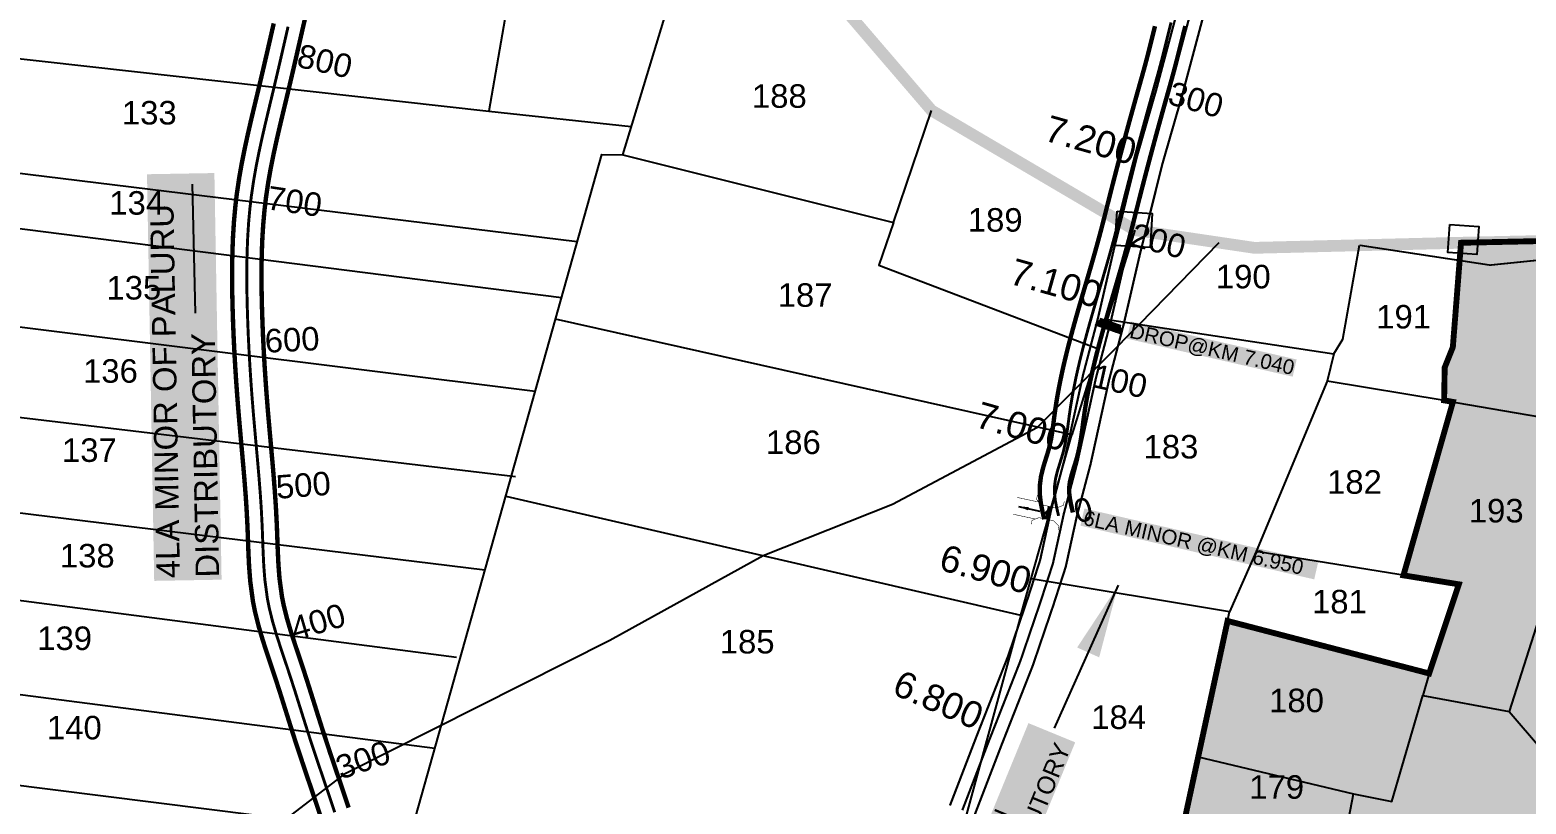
# Model space of a CAD drawing. Header units: inches. Extents: x 201585 to 225365, y 1598878 to 1613111.
# Drawn here: x 204221 to 205240, y 1603883 to 1604409 of the extents above; entities that cross this region are included whole.
import ezdxf
from ezdxf.enums import TextEntityAlignment as Align

# ---------------------------------------------------------------- set-up
doc = ezdxf.new("R2010")
doc.units = ezdxf.units.IN
doc.header["$LTSCALE"] = 15
doc.header["$MEASUREMENT"] = 0
doc.linetypes.add('DASHED2', pattern=[0.375, 0.25, -0.125])
doc.linetypes.add('HIDDEN2', pattern=[0.1875, 0.125, -0.0625])
for name, color, linetype in [('CANAL1', 7, 'Continuous'), ('CHANAGE', 1, 'Continuous'), ('CSMark', 72, 'Continuous'), ('PAPER SIZE', 5, 'Continuous'), ('PLOTS', 7, 'Continuous'), ('PLOTS NO', 7, 'Continuous'), ('RE REMARKS', 7, 'Continuous'), ('ROADS', 1, 'Continuous'), ('STREAMS', 4, 'Continuous'), ('STRUCTURE', 5, 'Continuous'), ('text2', 7, 'Continuous'), ('VILLAGE BOUNDARY STONES', 1, 'Continuous'), ('VILLAGE BOUNDRY', 5, 'Continuous'), ('WUA13', 3, 'Continuous')]:
    doc.layers.add(name, color=color, linetype=linetype)
doc.styles.get("Standard").update_dxf_attribs({"font": 'arial.ttf'})
doc.dimstyles.get("Standard").update_dxf_attribs({"dimtxt": 0.18, "dimasz": 0.18, "dimexe": 0.18, "dimexo": 0.0625, "dimgap": 0.09, "dimtad": 0, "dimtih": 1, "dimtoh": 1, "dimdec": 4, "dimzin": 0, "dimdsep": 46, "dimtxsty": 'Standard', "dimcen": 0.09, "dimadec": 0, "dimazin": 0, "dimtfac": 1, "dimtdec": 4, "dimtofl": 0, "dimtmove": 0, "dimatfit": 3, "dimfxl": 1, "dimtolj": 1, "dimtzin": 0, "dimarcsym": 0})

# ---------------------------------------------------------------- blocks, each defined once
blk = doc.blocks.new('DROP')
h = blk.add_hatch()
h.set_pattern_fill('ANSI31', color=1, scale=10, angle=45)
h.set_pattern_definition([(90, (-324.4106834783561, -25.76868160369899), (-1.25, 0), [])])
h.paths.add_polyline_path([(-9.851358085657807, -4.339867194039471), (-13.79075268379233, 4.092655639052694), (13.79075268379233, 4.092655639052694), (10.24151515825361, -4.339867194039471)])
at = {"layer": 'STRUCTURE', "color": 5, "const_width": 0.4899999999999998}
blk.add_lwpolyline([(-9.851358085657807, -4.339867194039471), (-13.79075268379233, 4.092655639052694), (13.79075268379233, 4.092655639052694), (10.24151515825361, -4.339867194039471), (-9.851358085657807, -4.339867194039471)], dxfattribs=at)
at = {"layer": 'STRUCTURE', "color": 5}
blk.add_circle((0, 0), 1.327527396726509, dxfattribs=at)
blk = doc.blocks.new('OT')
at = {"layer": 'STRUCTURE', "color": 190}
for points, const_width in [([(769775.1632526309, 1706601.817433925), (769775.1632526309, 1706597.817433925), (769769.1632526309, 1706593.817433925), (769761.7677420232, 1706593.817433925), (769754.3722314156, 1706593.817433925), (769748.3722314156, 1706597.817433925), (769748.3722314156, 1706601.817433925)], 0.5), ([(769751.3722314156, 1706595.817433925), (769729.4096428133, 1706595.817433925)], 0.5), ([(769761.7677420232, 1706593.817433925), (769761.7677420232, 1706581.01748457)], 2.5), ([(769751.3722314156, 1706579.01748457), (769729.4096428133, 1706579.01748457)], 0.5), ([(769748.3722314156, 1706573.01748457), (769748.3722314156, 1706577.01748457), (769754.3722314156, 1706581.01748457), (769761.7677420232, 1706581.01748457), (769761.7677420232, 1706581.01748457), (769761.7677420232, 1706581.01748457), (769769.1632526309, 1706581.01748457), (769775.1632526309, 1706577.01748457), (769775.1632526309, 1706573.01748457)], 0.5)]:
    blk.add_lwpolyline(points, dxfattribs=dict(at, const_width=const_width))
at = {"layer": 'STRUCTURE', "color": 0}
blk.add_circle((769761.7677420232, 1706587.417459247), 1.872905908036046, dxfattribs=at)
blk.add_leader([(769732.5849464284, 1706587.417459247), (769753.838058634, 1706587.417459247)], dimstyle='Standard', override={"dimasz": 10, "dimgap": 0.09, "dimtad": 0}, dxfattribs=at)

msp = doc.modelspace()

# ---------------------------------------------------------------- hatches: boundary and pattern name
at = {"layer": 'PLOTS NO', "true_color": 0xc7c8ca}
h = msp.add_hatch(color=9, dxfattribs=at)
h.dxf.hatch_style = 1
h.paths.add_polyline_path([(204893.4273629122, 1603130.228693168), (204855.4559918479, 1603151.057827633), (204818.7311582448, 1603098.713697439), (204770.7477465023, 1603109.69030539), (204724.991566289, 1603124.459072966), (204755.8559405937, 1603215.561240002), (204707.6228586831, 1603227.205340001), (204680.1378803493, 1603139.325880077), (204599.3108378733, 1603162.844622462), (204572.5378090194, 1603170.63493557), (204574.0405086976, 1603214.715814303), (204588.0266763029, 1603216.936549738), (204600.1463020221, 1603253.151593563), (204651.8466634671, 1603402.635395538), (204662.7991947735, 1603434.302988862), (204695.69072162, 1603529.403880777), (204699.3150526931, 1603539.883087755), (204725.1820211851, 1603601.876001128), (204738.0156679483, 1603606.030620022), (204745.6074440521, 1603610.365835911), (204754.1029796976, 1603620.481413652), (204759.3449320047, 1603629.874418412), (204835.4799231184, 1603788.413459597), (204998.3758976258, 1603831.632075218), (205008.0443570795, 1603876.349882768), (205016.4017883307, 1603915.004024528), (205036.3938641949, 1604007.469820689), (205173.5819111621, 1603971.763060997), (205193.8220609416, 1604032.372592046), (205156.1027829206, 1604038.469264496), (205189.7729577339, 1604156.44320629), (205183.7771577462, 1604157.477793016), (205184.181832266, 1604179.878067964), (205189.7153660163, 1604193.639550668), (205195.2941982444, 1604264.66827613), (205347.8800193525, 1604267.915990386), (205402.5410056845, 1604269.076553842), (205461.2591257867, 1604267.288724005), (205507.4176079557, 1604265.883305857), (205553.1895320375, 1604253.341976932), (205501.2760482963, 1604187.645806538), (205485.2626600716, 1604188.103452987), (205478.5229790641, 1604175.270930643), (205459.5280839678, 1604111.462620932), (205401.3584198895, 1603989.485180662), (205390.4665772599, 1603959.743040066), (205362.1392371243, 1603965.142196143), (205324.9794178368, 1603876.142462317), (205335.7355422556, 1603872.671266097), (205358.5976163193, 1603867.143663288), (205357.9193015677, 1603860.275568307), (205375.1524994338, 1603852.707648437), (205376.7739101362, 1603857.321222404), (205380.4257372726, 1603890.348172433), (205422.4909497093, 1603882.433041346), (205404.8182940031, 1603825.106585393), (205383.9618475936, 1603766.904404412), (205366.2737239483, 1603734.867912544), (205348.6226539045, 1603703.499424489), (205315.907136318, 1603608.487202525), (205290.2726190584, 1603569.277086723), (205283.629457865, 1603564.739818169), (205266.8403337061, 1603522.088232328), (205241.0339516715, 1603456.737333526), (205239.3395095186, 1603449.252038363), (205198.4972268989, 1603458.497483438), (205190.0901139179, 1603397.364301222), (205186.0104106037, 1603367.698321159), (205168.7360421615, 1603343.553144442), (205129.1500536973, 1603326.197254424), (205064.8932214774, 1603324.613605628), (205032.5046413675, 1603326.567520664), (204996.2294847456, 1603293.768482999), (204985.2812559204, 1603283.869383917), (204948.5353745415, 1603250.64472937)])

# ---------------------------------------------------------------- linework, layer by layer
at = {"layer": 'CANAL1', "color": 200, "const_width": 1.5}
for points in [[(204847.4524817161, 1603881.955152366), (204865.6623615636, 1603929.299237869), (204886.9155696074, 1603983.311120055), (204900.7754679987, 1604023.976757414), (204908.8519737533, 1604048.946923511), (204916.1989386567, 1604082.501703624), (204925.6518570293, 1604118.354186775), (204937.2978731415, 1604171.34048209), (204938.1369380877, 1604175.158005834), (204948.1978961824, 1604213.464342799), (204959.3352831702, 1604261.531906622), (204974.7423121271, 1604323.304566861), (204987.8735032558, 1604368.80399388), (205005.276414846, 1604433.854469934)], [(204864.2755182838, 1603875.552847634), (204882.4376384363, 1603922.772762131), (204903.8184303926, 1603977.108879945), (204917.8585320012, 1604018.303242586), (204926.2480262467, 1604044.241076489), (204933.7010613433, 1604078.280296375), (204943.1521429707, 1604114.125813225), (204954.8782368969, 1604167.47644143), (204955.6390619123, 1604170.937994167), (204965.6741038176, 1604209.145657201), (204976.8367168298, 1604257.322093378), (204992.1276878729, 1604318.629433139), (205005.2164967443, 1604363.982006121), (205022.587585154, 1604428.913530066)]]:
    msp.add_lwpolyline(points, dxfattribs=at)
at = {"layer": 'CANAL1', "color": 1, "linetype": 'HIDDEN2', "ltscale": 4, "const_width": 1.5}
msp.add_lwpolyline([(204855.864, 1603878.754), (204874.05, 1603926.036), (204895.367, 1603980.21), (204909.317, 1604021.14), (204917.55, 1604046.594), (204924.95, 1604080.391), (204934.402, 1604116.24), (204946.0880550192, 1604169.40846176), (204946.888, 1604173.048), (204956.936, 1604211.305), (204968.086, 1604259.427), (204983.435, 1604320.967), (204996.545, 1604366.393), (205013.932, 1604431.384)], dxfattribs=at)
at = {"layer": 'CANAL1', "color": 200, "linetype": 'ByBlock', "ltscale": 40, "const_width": 3}
for points in [[(204419.1722395093, 1603874.25041864), (204416.1240704242, 1603883.415652673), (204413.0171757005, 1603892.601863954), (204409.8830058132, 1603901.815666215), (204406.7511041543, 1603911.0703386), (204402.5515667833, 1603923.740285113), (204400.6386132279, 1603929.672447895), (204397.6937651579, 1603938.967991343), (204394.783029675, 1603948.240787082), (204391.8683544326, 1603957.476849665), (204388.9051533225, 1603966.684309585), (204387.3783610707, 1603971.319006414), (204382.7261565871, 1603985.16460863), (204379.660780854, 1603994.628332184), (204376.8145723772, 1604004.296295182), (204374.3695250314, 1604014.139163696), (204373.0477571567, 1604020.773205432), (204371.2161425054, 1604034.387631609), (204370.4360303241, 1604044.504426563), (204369.9608757383, 1604054.451557843), (204369.6156664935, 1604064.263676579), (204369.3352437642, 1604071.726874414), (204368.7224300767, 1604083.52471352), (204368.0809091464, 1604093.112283192), (204367.3387706777, 1604102.721058714), (204366.5241729194, 1604112.346667514), (204365.6649526166, 1604121.993362057), (204364.7887893164, 1604131.669990665), (204363.529497708, 1604145.961571699), (204363.1013563403, 1604151.101445423), (204362.3360263093, 1604160.840260138), (204361.6331481237, 1604170.597740785), (204360.9977201261, 1604180.367568677), (204360.4342050712, 1604190.150310085), (204359.9470713299, 1604199.946526359), (204359.5406273008, 1604209.760765952), (204359.1725660254, 1604221.310802519), (204358.9905856049, 1604229.437328211), (204358.8752223181, 1604239.313567548), (204358.9024517677, 1604249.221015801), (204359.1015650791, 1604259.148631508), (204359.5020726656, 1604269.089679709), (204360.1337591162, 1604279.037310977), (204361.0257714259, 1604288.974382612), (204362.0399958836, 1604297.63459974), (204363.6888229999, 1604308.780274479), (204365.4239945259, 1604318.585922457), (204367.3612339524, 1604328.305334123), (204369.4543732108, 1604337.954873097), (204371.6562461573, 1604347.541342503), (204373.9203469051, 1604357.071421962), (204376.2029541805, 1604366.560540917), (204377.4976569788, 1604371.964900272), (204380.6738602722, 1604385.453569411), (204382.8634952369, 1604394.909794189), (204385.0396613098, 1604404.383898294), (204387.2095746899, 1604413.858053335)], [(204438.1766757296, 1603880.482468544), (204435.0860435077, 1603889.775380726), (204431.957329776, 1603899.026104659), (204428.8225814662, 1603908.24160736), (204425.7157525932, 1603917.42219044), (204421.5614332166, 1603929.955714886), (204419.6891793053, 1603935.761666075), (204416.7678366225, 1603944.983013727), (204413.8604408884, 1603954.245169953), (204410.9241026887, 1603963.54987841), (204407.9224663704, 1603972.876766822), (204406.3556389294, 1603977.632993586), (204401.7193169195, 1603991.431327369), (204398.7705690023, 1604000.534986285), (204396.121405917, 1604009.533628124), (204393.8925064683, 1604018.506364068), (204392.7852428433, 1604024.063794568), (204391.113285329, 1604036.491486242), (204390.3993054268, 1604045.750652352), (204389.9440918502, 1604055.280328256), (204389.6024603218, 1604064.990755111), (204389.3157562357, 1604072.621125587), (204388.6877664631, 1604084.711133443), (204388.0294303496, 1604094.550007061), (204387.2737272566, 1604104.334409417), (204386.4492193815, 1604114.077120072), (204385.5847904251, 1604123.782293552), (204384.7094812865, 1604133.449488525), (204383.456502292, 1604147.669428301), (204383.0362161226, 1604152.714999699), (204382.2796571834, 1604162.342202385), (204381.5864613619, 1604171.965270722), (204380.9603606999, 1604181.591689033), (204380.4056228274, 1604191.222056685), (204379.9265097578, 1604200.856977961), (204379.5274434771, 1604210.493070048), (204379.1654339746, 1604221.853197481), (204378.9879704457, 1604229.778016659), (204378.8755433446, 1604239.402889437), (204378.9019006023, 1604248.992990256), (204379.0934903783, 1604258.545489065), (204379.4765415445, 1604268.053249303), (204380.0770087966, 1604277.509248883), (204380.9214844248, 1604286.916758982), (204381.8690041164, 1604295.00740026), (204383.4321256224, 1604305.573725686), (204385.0803956579, 1604314.888283641), (204386.9424473818, 1604324.23046768), (204388.9740430173, 1604333.596285642), (204391.1319428633, 1604342.991305863), (204393.3722469608, 1604352.421220181), (204395.6482707385, 1604361.882970611), (204396.9563430212, 1604367.343099728), (204400.1499453224, 1604380.905658804), (204402.3519408393, 1604390.415264242), (204404.5320576496, 1604399.906568181), (204406.7047787661, 1604409.392964531), (204408.8771352845, 1604418.855581426)], [(204911.6673004452, 1604076.628899965), (204910.4275815741, 1604081.862222458), (204909.31823506, 1604087.457229699), (204908.6027206351, 1604093.39505355), (204908.542078285, 1604099.05437936), (204909.417636171, 1604105.805494661), (204910.8088503691, 1604111.525180433), (204912.3923245461, 1604116.754629845), (204913.922416641, 1604121.605688805), (204914.9446950922, 1604125.162816581), (204916.171203766, 1604130.595039138), (204916.9595860549, 1604135.200862549), (204917.6385057803, 1604140.020266374), (204918.2782219161, 1604145.004900378), (204918.7591752149, 1604148.669598507), (204919.7349256295, 1604155.300733433), (204920.5924485037, 1604160.463286361), (204921.5237563197, 1604165.590594648), (204922.5254152189, 1604170.695505532), (204923.5920314268, 1604175.778895554), (204924.7182452753, 1604180.841664075), (204925.8987314102, 1604185.884727416), (204927.1281985341, 1604190.909013495), (204928.401388804, 1604195.915456997), (204929.7130769911, 1604200.904995086), (204931.0580694985, 1604205.878563642), (204932.4312033181, 1604210.837094025), (204933.8273449973, 1604215.781510329), (204935.2413896715, 1604220.712727115), (204936.6682602105, 1604225.631647578), (204938.102906514, 1604230.539162146), (204939.5401478758, 1604235.435612242), (204940.9766885438, 1604240.327655752), (204942.4033947685, 1604245.201965013), (204943.8191694614, 1604250.072478083), (204945.217863466, 1604254.935824348), (204946.5945849061, 1604259.792810017), (204947.9431822389, 1604264.639603141), (204949.6437996857, 1604270.916018322), (204950.5470653266, 1604274.340067953), (204951.8084111358, 1604279.216114058), (204953.0536318158, 1604284.108982177), (204954.2934972966, 1604289.023087854), (204955.8026965192, 1604295.006180006), (204956.7906761629, 1604298.896368836), (204958.0553775422, 1604303.838236877), (204959.3304772661, 1604308.779324353), (204960.6154171813, 1604313.718238107), (204961.9099135297, 1604318.654656872), (204963.21368259, 1604323.588259217), (204964.5264406744, 1604328.518723551), (204965.8479041272, 1604333.445728125), (204967.1777893216, 1604338.368951032), (204968.5158126579, 1604343.28807021), (204969.8616905611, 1604348.202763448), (204971.2151394787, 1604353.112708381), (204972.5758758792, 1604358.017582497), (204973.9435672312, 1604362.916887544), (204975.2529601541, 1604367.579630788), (204976.6940289867, 1604372.688800907), (204978.0598019538, 1604377.545067602), (204979.4083022448, 1604382.395304495), (204980.7303059734, 1604387.247212004), (204981.8561025014, 1604391.492192354), (204983.2717402062, 1604397.012946904), (204984.508421459, 1604401.961296917), (204985.7408562305, 1604406.946303356), (204986.9831589694, 1604411.959759459)], [(204931.1286995548, 1604081.239100036), (204929.9739701766, 1604086.113649718), (204929.0838496403, 1604090.602987164), (204928.5898594126, 1604094.702453022), (204928.555921715, 1604097.869620639), (204929.1103930051, 1604102.144951455), (204930.1112266996, 1604106.259669555), (204931.5006693004, 1604110.848326507), (204933.073407565, 1604115.834592417), (204934.3263049079, 1604120.194183419), (204935.7958427011, 1604126.702785046), (204936.7227812887, 1604132.118070888), (204937.4601356714, 1604137.352281059), (204938.1118907478, 1604142.430721847), (204938.5688247851, 1604145.912401493), (204939.4949200641, 1604152.20608342), (204940.2974184418, 1604157.03737186), (204941.176627553, 1604161.877851115), (204942.1260187626, 1604166.716381998), (204943.1410233509, 1604171.553796017), (204944.2170384921, 1604176.390901858), (204945.3494270466, 1604181.228491253), (204946.5335178175, 1604186.06734433), (204947.7646061541, 1604190.908234454), (204949.0379547912, 1604195.751932513), (204950.3487948316, 1604200.599210673), (204951.6923267894, 1604205.450845625), (204953.0637216234, 1604210.307621323), (204954.4581217042, 1604215.170331256), (204955.8706416679, 1604220.03978028), (204957.2963691209, 1604224.916786012), (204958.7305222753, 1604229.802715083), (204960.1664343895, 1604234.692617652), (204961.6032767187, 1604239.601529435), (204963.0321838576, 1604244.517220421), (204964.4493424688, 1604249.444769274), (204965.8496819345, 1604254.385077835), (204967.2293913033, 1604259.343686101), (204968.9652003143, 1604265.749981678), (204969.8977160348, 1604269.2849109), (204971.1808945867, 1604274.245356905), (204972.440873945, 1604279.196216564), (204973.6857729492, 1604284.130272201), (204975.1913034807, 1604290.098819994), (204976.170793387, 1604293.955580319), (204977.4259701339, 1604298.860230502), (204978.6911111782, 1604303.762727502), (204979.9662092843, 1604308.663812369), (204981.2509828214, 1604313.563154267), (204982.5451501219, 1604318.460422521), (204983.8484294846, 1604323.355286618), (204985.1605391764, 1604328.247416202), (204986.4811974351, 1604333.136481076), (204987.8101224714, 1604338.022151196), (204989.1470324715, 1604342.90409667), (204990.4916455988, 1604347.781987756), (204991.8436799962, 1604352.655494864), (204993.2029028058, 1604357.524464139), (204994.5050398459, 1604362.161369212), (204995.9430019826, 1604367.259524841), (204997.3209372976, 1604372.159015909), (204998.691254496, 1604377.087723062), (205000.0446474947, 1604382.054832845), (205001.2088974986, 1604386.444807646), (205002.6601471173, 1604392.104442812), (205003.9177879102, 1604397.136658526), (205005.1563021025, 1604402.146255273), (205006.3873534546, 1604407.114293348), (205007.6254857397, 1604412.034694881)]]:
    msp.add_lwpolyline(points, dxfattribs=at)
at = {"layer": 'CANAL1', "color": 1, "linetype": 'HIDDEN2', "ltscale": 25, "const_width": 2}
msp.add_lwpolyline([(204921.398, 1604078.934), (204920.2007758754, 1604083.987936088), (204919.2010423502, 1604089.030108432), (204918.5962900239, 1604094.048753286), (204918.549, 1604098.462), (204919.2640145881, 1604103.975223058), (204920.4600385344, 1604108.892424994), (204921.9464969232, 1604113.801478176), (204923.497912103, 1604118.720140611), (204924.6355, 1604122.6785), (204925.9835232336, 1604128.648912092), (204926.8411836718, 1604133.659466719), (204927.5493207258, 1604138.686273716), (204928.195056332, 1604143.717811113), (204928.664, 1604147.291), (204929.6149228468, 1604153.753408427), (204930.4449334727, 1604158.75032911), (204931.3501919364, 1604163.734222882), (204932.3257169907, 1604168.705943765), (204933.3665273888, 1604173.666345785), (204934.4676418837, 1604178.616282967), (204935.6240792284, 1604183.556609334), (204936.8308581758, 1604188.488178913), (204938.0829974791, 1604193.411845726), (204939.3755158912, 1604198.3284638), (204940.7034321651, 1604203.238887158), (204942.0617650538, 1604208.143969825), (204943.4455333104, 1604213.044565826), (204944.8497556878, 1604217.941529186), (204946.2694509392, 1604222.835713929), (204947.6996378174, 1604227.727974079), (204949.1353350756, 1604232.619163662), (204950.5715614666, 1604237.510136702), (204952.0033357436, 1604242.401747224), (204953.4256766595, 1604247.294849252), (204954.8336029674, 1604252.190296811), (204956.2221334203, 1604257.088943926), (204957.5862867711, 1604261.991644621), (204959.3045, 1604268.333), (204960.2223906807, 1604271.812489426), (204961.4946528612, 1604276.730735481), (204962.7472528804, 1604281.652599371), (204963.9896351229, 1604286.576680027), (204965.497, 1604292.5525), (204966.480734775, 1604296.425974577), (204967.740673838, 1604301.34923369), (204969.0107942221, 1604306.271025928), (204970.2908132328, 1604311.191025238), (204971.5804481755, 1604316.108905569), (204972.879416356, 1604321.024340869), (204974.1874350795, 1604325.937005084), (204975.5042216518, 1604330.846572164), (204976.8294933783, 1604335.752716054), (204978.1629675647, 1604340.655110703), (204979.5043615163, 1604345.553430059), (204980.8533925388, 1604350.447348069), (204982.2097779377, 1604355.33653868), (204983.5732350185, 1604360.220675841), (204984.879, 1604364.8705), (204986.3185154847, 1604369.974162874), (204987.6903696257, 1604374.852041756), (204989.0497783704, 1604379.741513778), (204990.387476734, 1604384.651022424), (204991.5325, 1604388.9685), (204992.9659436618, 1604394.558694858), (204994.2131046846, 1604399.548977721), (204995.4485791665, 1604404.546279314), (204996.685256212, 1604409.537026403), (204997.9360249256, 1604414.507645754)], dxfattribs=at)
at = {"layer": 'CANAL1', "color": 1, "linetype": 'HIDDEN2', "ltscale": 40, "const_width": 2}
msp.add_lwpolyline([(204428.6744576195, 1603877.366443592), (204425.6050569659, 1603886.5955167), (204422.4872527382, 1603895.813984306), (204419.3527936397, 1603905.028636787), (204416.2334283738, 1603914.24626452), (204412.0565, 1603926.848), (204410.1638962666, 1603932.717056985), (204407.2308008902, 1603941.975502535), (204404.3217352817, 1603951.242978517), (204401.3962285607, 1603960.513364037), (204398.4138098464, 1603969.780538203), (204396.867, 1603974.476), (204392.2227367533, 1603988.297967999), (204389.2156749282, 1603997.581659234), (204386.4679891471, 1604006.914961653), (204384.1310157498, 1604016.322763882), (204382.9165, 1604022.4185), (204381.1647139172, 1604035.439558925), (204380.4176678754, 1604045.127539457), (204379.9524837942, 1604054.86594305), (204379.6090634077, 1604064.627215845), (204379.3255, 1604072.174), (204378.7050982699, 1604084.117923482), (204378.055169748, 1604093.831145127), (204377.3062489672, 1604103.527734065), (204376.4866961504, 1604113.211893793), (204375.6248715208, 1604122.887827805), (204374.7491353014, 1604132.559739595), (204373.493, 1604146.8155), (204373.0687862315, 1604151.908222561), (204372.3078417463, 1604161.591231261), (204371.6098047428, 1604171.281505754), (204370.979040413, 1604180.979628855), (204370.4199139493, 1604190.686183385), (204369.9367905438, 1604200.40175216), (204369.5340353889, 1604210.126918), (204369.169, 1604221.582), (204368.9892780253, 1604229.607672435), (204368.8753828314, 1604239.358228492), (204368.902176185, 1604249.107003029), (204369.0975277287, 1604258.847060286), (204369.489307105, 1604268.571464506), (204370.1053839564, 1604278.27327993), (204370.9736279254, 1604287.945570797), (204371.9545, 1604296.321), (204373.5604743112, 1604307.177000082), (204375.2521950919, 1604316.737103049), (204377.1518406671, 1604326.267900901), (204379.2142081141, 1604335.77557937), (204381.3940945103, 1604345.266324183), (204383.6462969329, 1604354.746321071), (204385.9256124595, 1604364.221755764), (204387.227, 1604369.654), (204390.4119027973, 1604383.179614108), (204392.6077180381, 1604392.662529215), (204394.7858594797, 1604402.145233238), (204396.957176728, 1604411.625508933)], dxfattribs=at)
at = {"layer": 'CHANAGE'}
for p in [(204393.1114332411, 1604394.855491568), (204986.3372587232, 1604370.040807894), (204372.0748901458, 1604297.13480843), (204960.6343020603, 1604273.404835366), (204370.091532949, 1604197.289896135), (204934.1085475591, 1604177.002014553), (204377.7646492389, 1604097.59263503), (204388.9247006878, 1603998.570036654), (204419.8779648778, 1603903.484743471)]:
    msp.add_point(p, dxfattribs=at)
at = {"layer": 'PLOTS'}
for points in [[(204587.2475413207, 1604662.024458476), (204533.5434416748, 1604354.103797066), (204630.5807276306, 1604343.67133769)], [(204331.9723574322, 1603378.520656096), (204454.2713957136, 1603777.058322996), (204479.7474954478, 1603860.077662252), (204610.5576364562, 1604324.785940066), (204624.7310529997, 1604324.450321729), (204686.5202558798, 1604527.478922409)], [(204046.9885168455, 1604408.665841831), (204533.5434416748, 1604354.103797066)], [(204624.7310529997, 1604324.450321729), (204809.0173523967, 1604278.456576333), (204834.9653611353, 1604354.635743)], [(204593.8222925154, 1604265.332958811), (204021.4878099224, 1604335.41181809)], [(204012.7158218905, 1604300.059298786), (204583.1276617627, 1604227.339853684)], [(204809.0173523967, 1604278.456576333), (204799.0503074227, 1604249.531756019), (204948.4550684711, 1604192.437942802), (204973.4237430613, 1604273.238831759)], [(204954.6694852877, 1604212.548357607), (205108.8035194685, 1604189.066803354), (205114.7819878517, 1604199.172213048), (205126.1938356363, 1604262.97484993)], [(205195.2941982444, 1604264.66827613), (205189.7153660163, 1604193.639550668), (205184.181832266, 1604179.878067964), (205183.7771577462, 1604157.477793016), (205104.0891696665, 1604170.431575487)], [(204565.1666995611, 1604163.532814351), (203997.538169686, 1604234.207268731)], [(204948.4550684711, 1604192.437942802), (204930.3626330348, 1604134.022155268), (204579.0370394027, 1604212.807753517)], [(205108.8035194685, 1604189.066803354), (205104.0891696665, 1604170.431575487), (205055.8151088089, 1604054.679041881), (205037.7171760974, 1604013.590300096), (204902.6963276916, 1604036.163532083)], [(203985.5643405611, 1604173.152775778), (204551.6560779558, 1604105.642634817)], [(205156.1027829206, 1604038.469264496), (205189.7729577339, 1604156.44320629)], [(205183.7771577462, 1604157.477793016), (205289.6727083641, 1604139.205313746), (205228.1635485922, 1603945.847730723)], [(204545.152565952, 1604092.431801159), (204895.6716870574, 1604011.316641531), (204930.3626330348, 1604134.022155268)], [(204530.9467790489, 1604041.965172839), (203971.7646935178, 1604110.385898013)], [(203959.0264238913, 1604054.766086331), (204511.6438295751, 1603982.887254757)], [(205173.2188147724, 1603971.857566283), (205193.8220609416, 1604032.372592046), (205055.8151088089, 1604054.679041881)], [(204895.6716870574, 1604011.316641531), (204834.6605899767, 1603788.196078877), (204797.7316812188, 1603766.673066962), (204472.9278477395, 1603837.854376403)], [(204834.6605899767, 1603788.196078877), (204998.3758976258, 1603831.632075218), (205037.7171760974, 1604013.590300096)], [(205036.3938641949, 1604007.469820689), (205173.5819111621, 1603971.763060997), (205169.3036532521, 1603956.815222279)], [(204496.843857697, 1603920.813175542), (203940.967098082, 1603992.586597657)], [(204998.3758976258, 1603831.632075218), (205106.729534935, 1603809.551207753), (205122.1865903614, 1603889.795593595), (205148.2400734218, 1603884.777047718), (205169.3036532521, 1603956.815222279), (205228.1635485922, 1603945.847730723), (205292.6010579346, 1603870.583646466), (205229.298063151, 1603737.518481851), (205234.2332420632, 1603736.721879621)], [(203922.8912513127, 1603932.364780481), (204480.3297961024, 1603862.146308706)], [(205016.4017883308, 1603915.004024528), (205122.1865903614, 1603889.795593595)]]:
    msp.add_lwpolyline(points, dxfattribs=at)
at = {"layer": 'ROADS', "const_width": 1.188959914341765}
msp.add_lwpolyline([(205126.1938356363, 1604262.97484993), (205215.0510637923, 1604249.471031403), (205258.8002705052, 1604253.949912344), (205286.0395110951, 1604256.738564406), (205304.0386422146, 1604258.581248454), (205326.1662081124, 1604267.454962192), (205337.5081315834, 1604285.180191454)], dxfattribs=at)
at = {"layer": 'ROADS'}
msp.add_lwpolyline([(203544.5774858352, 1603338.308757068), (203629.0705661747, 1603377.89805354), (203671.0126138129, 1603397.550031571), (203729.6437156962, 1603425.896831877), (203774.4053030671, 1603474.477346727), (203803.7274142367, 1603511.006135911), (203846.6932086069, 1603546.932582211), (203912.91654616, 1603602.306146584), (203967.5206648636, 1603623.73109917), (204048.2778714061, 1603654.671982716), (204092.259209403, 1603684.216284605), (204130.953951221, 1603721.681027955), (204226.3664078736, 1603769.424874347), (204325.470550052, 1603819.016019016), (204436.3865544107, 1603903.881387023), (204616.0609472681, 1603994.377859415), (204720.4121265047, 1604051.874221345), (204808.29485736, 1604086.972514589), (204907.0918427424, 1604139.240685225), (204976.4479897691, 1604209.230510661), (205030.6326411332, 1604264.774630098)], dxfattribs=at)
at = {"layer": 'STREAMS'}
for points in [[(204367.7034703607, 1604872.232402242), (204356.0509304168, 1604838.256757003), (204345.7977212293, 1604796.695096376), (204345.4388046465, 1604760.772334703), (204343.0523978242, 1604740.227072256), (204336.8190381535, 1604727.821623524), (204332.4203723509, 1604714.465022519), (204344.7052531936, 1604697.801497957), (204345.9206544131, 1604681.836415326), (204327.9679009084, 1604626.12251423), (204306.4293470902, 1604609.474813646), (204253.6674662788, 1604559.922025732), (204229.9273268495, 1604540.632688555), (204210.4360681807, 1604520.559899445), (204203.0153545391, 1604514.671698304), (204160.8139494334, 1604495.71440212), (204125.4353603099, 1604489.685905949), (204091.4810728976, 1604484.393622646), (204059.1786636474, 1604468.776351999), (204049.8344193903, 1604443.599037826), (204037.306016182, 1604425.140567701), (204013.3037052635, 1604357.112412373), (204004.2511100921, 1604331.857425616), (204000.5933943962, 1604317.87514552), (203977.2733397235, 1604247.432414283), (203962.9724888654, 1604230.422090727), (203949.4042263363, 1604205.713561682), (203930.0838877259, 1604183.628779545), (203925.0644440568, 1604178.554298665), (203880.1563439242, 1604139.791569107), (203863.6809341224, 1604116.429614782), (203825.9526243487, 1604099.677166793), (203806.7343493871, 1604083.2466519), (203775.0711005552, 1604077.383696527), (203757.4150790332, 1604071.859724816), (203751.4181785225, 1604051.625351125), (203763.314619166, 1604010.352427643), (203767.4670058194, 1603995.543184333), (203771.1598610094, 1603979.010265635), (203776.8185423396, 1603963.054390546), (203785.7037553617, 1603956.534658038), (203807.7758574908, 1603942.172163823), (203816.5398616044, 1603933.73213425), (203823.9502571034, 1603926.078591954), (203835.6844034079, 1603917.451157741), (203847.0264332446, 1603907.408599845), (203848.8565126919, 1603892.762415465), (203840.3195622894, 1603870.954589371), (203833.7676130374, 1603854.415496717), (203808.1710479592, 1603810.983627171), (203803.989438633, 1603802.522020834), (203765.7751707447, 1603753.645766929), (203759.041297495, 1603722.736270025), (203734.4649304167, 1603698.263465469), (203728.2935013952, 1603687.499947649), (203694.0457576302, 1603651.477287111), (203681.9219706116, 1603625.8535855), (203655.604708852, 1603604.814191195), (203633.9735622008, 1603586.032832589), (203615.6270765966, 1603560.801779033), (203610.8979395184, 1603544.358956051), (203584.4740935866, 1603518.528019244), (203562.4565498734, 1603476.643294002), (203558.0595128535, 1603447.596928039), (203547.7157849784, 1603410.100168612), (203535.2368708254, 1603392.951624515), (203520.3088073282, 1603357.486133412)], [(205496.058713281, 1602391.829583943), (205468.8732358847, 1602385.670017819), (205436.442173154, 1602366.430503924), (205405.3537190032, 1602362.100030789), (205379.9147175994, 1602347.506510072), (205330.7278951636, 1602330.594528851), (205304.2649276803, 1602304.893364507), (205268.4168185102, 1602283.675327141), (205235.1509911865, 1602244.352294076), (205224.9071826612, 1602233.434248724), (205201.9695588377, 1602220.814945721), (205186.9770331093, 1602196.963424258), (205175.2072612632, 1602185.711602826), (205067.4289918702, 1602182.943861353), (204893.4246921465, 1602230.785981285), (204872.7295310533, 1602252.289983835), (204863.3243497802, 1602284.777463269), (204854.8093486869, 1602308.003277782), (204851.7377765513, 1602319.597263712), (204831.6825937643, 1602400.580136883), (204830.4211092544, 1602414.964115951), (204824.8932364859, 1602430.484196562), (204824.5405981297, 1602452.39647737), (204818.8102650083, 1602468.146079152), (204813.1175605484, 1602500.39796458), (204805.0050080209, 1602506.287829891), (204762.4272581897, 1602523.040455632), (204751.6632363844, 1602529.294518769), (204712.393797613, 1602553.881194683), (204690.8959287123, 1602579.184508118), (204679.0530632829, 1602587.143146778), (204671.5468693939, 1602590.201818802), (204673.2818087663, 1602641.553824454), (204680.6642588766, 1602668.579155349), (204696.6383139167, 1602693.668406555), (204703.3088536385, 1602709.210370626), (204712.5676380468, 1602724.151688252), (204719.3106797897, 1602747.779841961), (204725.6552357791, 1602765.091746198), (204733.9783488083, 1602833.674342625), (204727.5025290653, 1602894.656775172), (204724.8493718581, 1602908.65076418), (204742.5868009597, 1602926.064505846), (204763.4563068089, 1602947.922998513), (204760.9378369747, 1602974.719050673), (204776.7865703432, 1602988.443077178), (204798.0616914782, 1603024.695454347), (204827.0770640913, 1603051.304846867), (204834.0197015453, 1603070.656726495), (204855.4249608553, 1603131.834650258), (204882.638438868, 1603182.126700858), (204923.6272011316, 1603242.780032806), (204930.1206598232, 1603255.78150753), (204976.875823665, 1603299.424909912), (205010.6396432048, 1603306.797767338), (205052.6167739528, 1603305.413763098), (205086.9865748564, 1603301.937068302), (205145.1836895221, 1603314.007427793), (205168.7653770943, 1603330.427891918), (205206.8177989403, 1603362.274371), (205222.1911859041, 1603380.818441295), (205232.8133577232, 1603426.953779946), (205244.1373079155, 1603447.649936634), (205252.6894612043, 1603469.974118869), (205262.3589977848, 1603479.40761977), (205266.323565996, 1603497.98927686), (205281.7162341102, 1603546.375394977), (205310.9037240656, 1603576.549171438), (205335.7442701017, 1603625.341827773), (205344.336813652, 1603653.763126532), (205365.006458182, 1603686.428443107), (205376.742659014, 1603719.299830928), (205391.1466611936, 1603743.889331525), (205394.9087758173, 1603763.079123254), (205408.9326516166, 1603806.149645388), (205407.6949237582, 1603822.290064942), (205414.814545042, 1603839.030324631), (205409.4893787425, 1603876.002017538), (205406.6395930096, 1603893.550799084), (205412.3650084855, 1603905.898542245), (205423.0527722196, 1603935.886367953), (205439.9828891997, 1603952.791900007), (205460.9428974611, 1603986.426199774), (205495.3069264027, 1604054.128949474), (205507.8012360024, 1604067.666497246), (205524.3001307551, 1604105.413321926), (205549.5372249315, 1604128.84046627), (205562.6390580387, 1604167.219971658), (205584.0557456046, 1604190.235616328), (205594.6735183881, 1604220.106935946), (205614.3170592281, 1604270.688773906)]]:
    msp.add_spline(points, degree=3, dxfattribs=at)
at = {"layer": 'text2', "color": 2, "linetype": 'Continuous'}
for p in [(204983.7812980673, 1604322.166918841), (204960.0658173558, 1604224.812898726), (204936.8447193197, 1604127.353727304), (204912.2707360542, 1604030.272077921), (204878.023514724, 1603936.134099482)]:
    msp.add_point(p, dxfattribs=at)
at = {"layer": 'text2', "color": 3}
for p in [(204956.1032503329, 1604208.134368629), (204946.0880550192, 1604169.40846176), (204914, 1604081, 158)]:
    msp.add_point(p, dxfattribs=at)
at = {"layer": 'VILLAGE BOUNDARY STONES'}
for points in [[(204961.2316636565, 1604286.092268649), (204985.1070808188, 1604284.585820917), (204983.6404965286, 1604261.34219223), (204959.7650793663, 1604262.848639963)], [(205187.5820308224, 1604276.99304333), (205207.3040807413, 1604275.748657225), (205206.1072085395, 1604256.779646558), (205186.3851586206, 1604258.024032664)]]:
    msp.add_lwpolyline(points, close=True, dxfattribs=at)
at = {"layer": 'VILLAGE BOUNDRY', "linetype": 'DASHED2', "ltscale": 8, "const_width": 8}
msp.add_lwpolyline([(205851.3040534116, 1604320.652085464), (205782.097376219, 1604352.087395878), (205673.7679415604, 1604386.403893875), (205598.9614561194, 1604240.800648007), (205507.4176079557, 1604265.883305857), (205402.5410056845, 1604269.076553842), (205197.7396497988, 1604264.728206231), (205054.6480214738, 1604261.221493628), (204973.4237430613, 1604273.238831759), (204834.9653611353, 1604354.635743), (204686.5202558798, 1604527.478922409), (204704.6890606834, 1604582.692776857), (204654.4370913625, 1604629.218426177), (204587.2475413207, 1604662.024458476), (204602.5354929684, 1604737.636267367), (204305.9482432425, 1604907.627978987), (204339.6232101913, 1605006.645809254), (204253.072585402, 1605032.116121824), (203951.5772935749, 1605152.441972699)], dxfattribs=at)
at = {"layer": 'WUA13', "color": 17, "const_width": 4}
msp.add_lwpolyline([(204600.1463020221, 1603253.151593563), (204651.8466634671, 1603402.635395538), (204662.7991947735, 1603434.302988862), (204695.69072162, 1603529.403880777), (204699.3150526931, 1603539.883087755), (204725.1820211851, 1603601.876001128), (204738.0156679483, 1603606.030620022), (204745.6074440521, 1603610.365835911), (204754.1029796976, 1603620.481413652), (204759.3449320047, 1603629.874418412), (204835.4799231184, 1603788.413459597), (204998.3758976258, 1603831.632075218), (205008.0443570795, 1603876.349882768), (205016.4017883307, 1603915.004024528), (205036.3938641949, 1604007.469820689), (205173.5819111621, 1603971.763060997), (205193.8220609416, 1604032.372592046), (205156.1027829206, 1604038.469264496), (205189.7729577339, 1604156.44320629), (205183.7771577462, 1604157.477793016), (205184.181832266, 1604179.878067964), (205189.7153660163, 1604193.639550668), (205195.2941982444, 1604264.66827613), (205347.8800193525, 1604267.915990386)], dxfattribs=at)

# ---------------------------------------------------------------- block references
at = {"xscale": 0.7, "yscale": 0.7, "zscale": 0.7, "rotation": 160.8737763901753}
msp.add_blockref('DROP', (204956.1032503329, 1604208.134368629), dxfattribs=at)
at = {"layer": 'STRUCTURE', "color": 0, "xscale": 0.7, "yscale": 0.7, "zscale": 0.7, "rotation": 347.8787535401943}
msp.add_blockref('OT', (-572751.9956637861, 549247.9527754874, 158), dxfattribs=at)

# ---------------------------------------------------------------- texts
at = {"layer": 'CHANAGE'}
for s, rotation, p in [('800', 347.0637663254004, (204403.8322512236, 1604392.392959988)), ('300', 344.2918987244925, (204996.9264469541, 1604367.062705712)), ('700', 351.5850232072307, (204382.9564653985, 1604295.525050679)), ('200', 345.4965356992051, (204971.2837595577, 1604270.650011413)), ('600', 2.846786571902677, (204381.0779580098, 1604197.836215076)), ('100', 347.4587457144252, (204944.846086597, 1604174.613446905)), ('500', 4.41649948515422, (204388.7319860378, 1604098.439702642)), ('0', 13.32709941847258, (204932.10176952, 1604081.469609998)), ('400', 16.40421158119142, (204399.4769260877, 1604001.676568339)), ('300', 18.7862662711291, (204430.2919561536, 1603907.027169999))]:
    msp.add_text(s, height=16, rotation=rotation, dxfattribs=at).set_placement(p, align=Align.MIDDLE_LEFT)
at = {"layer": 'CSMark', "color": 1}
for s, rotation, p in [('7.200', 344.2231414699937, (204913.0374857547, 1604343.119342225)), ('7.100', 344.2231414699937, (204889.3220050432, 1604245.76532211)), ('7.000', 344.2231414699937, (204866.1009070071, 1604148.306150688)), ('6.900', 344.2231414699937, (204841.5269237416, 1604051.224501305)), ('6.800', 336.4702692278868, (204810.7528565088, 1603966.438382504))]:
    msp.add_text(s, height=17.99999999999998, rotation=rotation, dxfattribs=at).set_placement(p, align=Align.MIDDLE_LEFT)
at = {"layer": 'PLOTS NO'}
for s, p in [('188', (204712.6813079338, 1604356.465115144)), ('133', (204283.8453205042, 1604345.105643979)), ('134', (204275.2558846069, 1604283.77399511)), ('189', (204859.6120105873, 1604272.214921355)), ('135', (204273.3506975181, 1604226.061986703)), ('190', (205028.4537839913, 1604233.663660487)), ('187', (204730.2177163922, 1604221.113799003)), ('191', (205137.5838584039, 1604206.362483463)), ('136', (204257.4302222347, 1604169.480895962)), ('137', (204243.0745076786, 1604115.637907696)), ('186', (204722.2408526916, 1604120.990708234)), ('183', (204979.2061476214, 1604117.951556372)), ('182', (205104.131163409, 1604093.975578345)), ('193', (205200.6194266663, 1604074.454686905)), ('138', (204241.6495869468, 1604043.848064553)), ('181', (205093.9061626192, 1604012.6095521)), ('139', (204226.2236084634, 1603987.695535121)), ('185', (204690.7945230726, 1603985.331468381)), ('180', (205064.6860530863, 1603945.410604975)), ('184', (204943.620382647, 1603933.990388327)), ('140', (204232.8522136927, 1603926.911291314)), ('179', (205051.199952804, 1603886.535692083))]:
    msp.add_text(s, height=16, dxfattribs=at).set_placement(p)
at = {"layer": 'STRUCTURE', "color": 5, "attachment_point": 1, "bg_fill": 1, "box_fill_scale": 1.1, "bg_fill_color": 7, "bg_fill_true_color": 16777215, "bg_fill_transparency": 0}
for s, insert, char_height, width, rotation in [('{\\C1;4LA MINOR OF PALURU DISTRIBUTORY}', (204307.4173941407, 1604036.34762238), 15.99999999999999, 273.3965880014977, 91.01547507275588), ('DROP@KM 7.040', (204971.3128303441, 1604209.967245727), 9.999999999999986, 113.769849931787, 347.08092133327045), ('6LA MINOR @KM 6.950', (204939.6956528013, 1604082.746547212), 9.999999999999986, 152.5897680763981, 347.08092133327045), ('6LA MINOR @KM 6.950', (204939.6956528013, 1604082.746547212), 9.999999999999986, 161.2517022935122, 347.08092133327045), ('{\\C1;PALURU DISTRIBUTORY }', (204852.8924313035, 1603817.910689687), 12, 128.0830756926845, 67.68448509608409)]:
    msp.add_mtext(s, dxfattribs=dict(at, insert=insert, char_height=char_height, width=width, rotation=rotation))

# ---------------------------------------------------------------- leaders
at = {"layer": 'PAPER SIZE', "color": 1}
msp.add_leader([(204331.7321023075, 1604304.433267083), (204333.6726253591, 1604216.83977414)], dimstyle='Standard', override={"dimasz": 40, "dimgap": 0.09, "dimtad": 0, "dimtfill": 2, "dimtfillclr": 5}, dxfattribs=at)
at = {"layer": 'RE REMARKS', "color": 1}
msp.add_leader([(204961.9256415536, 1604031.704023835), (204918.4635866202, 1603934.55210711)], dimstyle='Standard', override={"dimasz": 50}, dxfattribs=at)

doc.saveas('drawing.dxf')
